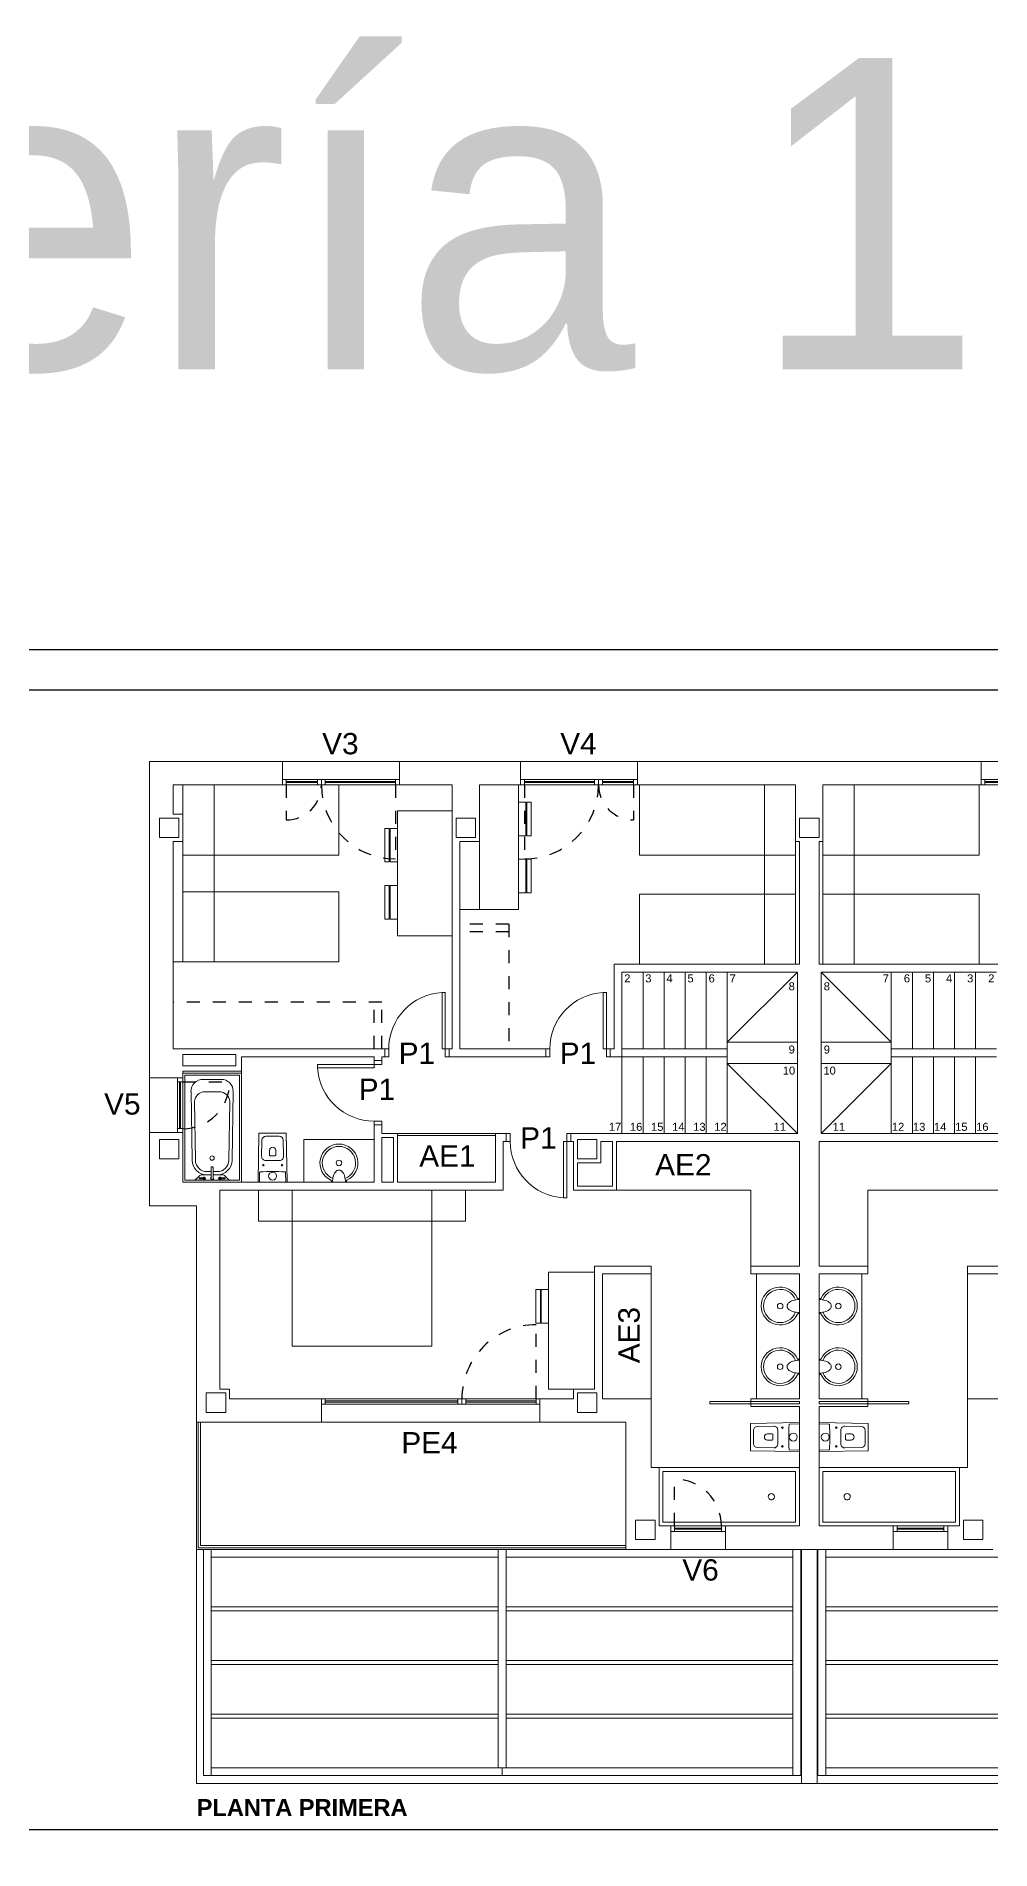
# Model space of a CAD drawing. Header units: millimetres. Extents: x 441156 to 441653, y 4514887 to 4515266.
# Drawn here: x 441581.87 to 441589.2, y 4515208.58 to 4515222.53 of the extents above; entities that cross this region are included whole.
import ezdxf
from ezdxf.enums import TextEntityAlignment as Align

# ---------------------------------------------------------------- set-up
doc = ezdxf.new("R2010")
doc.units = ezdxf.units.MM
doc.linetypes.add('CONTINUA', pattern=[0])
doc.linetypes.add('RAYITAS', pattern=[0.375, 0.25, -0.125])
doc.layers.add('01_cartela', color=6, linetype='Continuous', plot=False)
doc.layers.add('01_muebles_B', color=254, linetype='Continuous', lineweight=5)
for name, color, linetype in [('01_pilares primera', 6, 'Continuous'), ('01_proyeccion', 36, 'RAYITAS'), ('01_proyección', 4, 'RAYITAS'), ('01_texto cartela', 5, 'Continuous'), ('DIVISION', 5, 'Continuous')]:
    doc.layers.add(name, color=color, linetype=linetype)
doc.styles.add('Century Gothic_6', font='', dxfattribs={"height": 11})
doc.styles.add('NIEVES2', font='sanss___.ttf')
doc.styles.add('NIEVES3', font='swisseb.ttf')
doc.styles.get('Century Gothic_6').set_extended_font_data('Century Gothic')

# ---------------------------------------------------------------- blocks, each defined once
blk = doc.blocks.new('P725-10')
for p, q in [((-0.05, 0.824), (-0.091, 0.824)), ((-0.091, 0.824), (-0.091, 0.1)), ((-0.05, 0.824), (-0.05, 0)), ((-0.775, 0.1), (-0.825, 0.1)), ((-0.825, 0), (-0.775, 0)), ((-0.775, 0.1), (-0.775, 0)), ((0, 0.1), (-0.091, 0.1)), ((-0.05, 0), (0, 0))]:
    blk.add_line(p, q)
blk.add_arc((-0.05, 0.1), 0.725, 93.2758, 180)
blk = doc.blocks.new('A$C1029795F')
at = {"layer": '01_muebles_B', "linetype": 'CONTINUA'}
for p, q in [((0, 13.1, 0), (0, 9.043)), ((0, 13.1, 0), (1.7, 13.1, 0)), ((1.7, 13.1, 0), (1.7, 12.8, 0)), ((3.2, 13.1, 0), (1.7, 13.1, 0)), ((3.2, 13.1, 0), (3.2, 12.8, 0)), ((3.2, 13.1, 0), (4.75, 13.1, 0)), ((4.75, 13.1, 0), (4.75, 12.8, 0)), ((6.25, 13.1, 0), (4.75, 13.1, 0)), ((6.25, 13.1, 0), (6.25, 12.8, 0)), ((6.25, 13.1, 0), (10.65, 13.1, 0)), ((10.65, 13.1, 0), (6.25, 13.1, 0)), ((10.65, 13.1, 0), (10.65, 12.8, 0)), ((10.65, 13.1, 0), (12.15, 13.1, 0)), ((0.3, 12.8, 0), (0.3, 12.425, 0)), ((0.3, 12.8, 0), (1.7, 12.8, 0)), ((0.825, 12.8, 0), (0.825, 11.9, 0)), ((1.7, 12.87, 0), (3.2, 12.87, 0)), ((1.7, 12.8, 0), (3.2, 12.8, 0)), ((1.75, 12.87, 0), (1.75, 12.8, 0)), ((1.75, 12.842, 0), (2.15, 12.842, 0)), ((1.75, 12.828, 0), (2.15, 12.828, 0)), ((2.15, 12.87, 0), (2.15, 12.8, 0)), ((2.2, 12.87, 0), (2.2, 12.8, 0)), ((2.25, 12.87, 0), (2.25, 12.8, 0)), ((2.25, 12.842, 0), (3.15, 12.842, 0)), ((2.25, 12.828, 0), (3.15, 12.828, 0)), ((3.15, 12.87, 0), (3.15, 12.8, 0)), ((3.2, 12.8, 0), (3.875, 12.8, 0)), ((3.875, 12.8, 0), (3.875, 9.415, 0)), ((4.225, 12.075, 0), (4.225, 12.8, 0)), ((4.225, 12.8, 0), (4.75, 12.8, 0)), ((4.725, 11.2, 0), (4.725, 12.8, 0)), ((6.25, 12.87, 0), (4.75, 12.87, 0)), ((6.25, 12.8, 0), (4.75, 12.8, 0)), ((4.8, 12.87, 0), (4.8, 12.8, 0)), ((5.7, 12.842, 0), (4.8, 12.842, 0)), ((5.7, 12.828, 0), (4.8, 12.828, 0)), ((5.7, 12.87, 0), (5.7, 12.8, 0)), ((5.75, 12.87, 0), (5.75, 12.8, 0)), ((5.8, 12.87, 0), (5.8, 12.8, 0)), ((6.2, 12.842, 0), (5.8, 12.842, 0)), ((6.2, 12.828, 0), (5.8, 12.828, 0)), ((6.2, 12.87, 0), (6.2, 12.8, 0)), ((6.25, 12.8, 0), (8.275, 12.8, 0)), ((7.875, 12.8, 0), (7.875, 11.9, 0)), ((8.275, 12.075, 0), (8.275, 12.8, 0)), ((8.625, 12.075, 0), (8.625, 12.8, 0)), ((10.65, 12.8, 0), (8.625, 12.8, 0)), ((9.025, 12.8, 0), (9.025, 11.9, 0)), ((10.65, 12.87, 0), (12.15, 12.87, 0)), ((10.65, 12.8, 0), (12.15, 12.8, 0)), ((10.7, 12.87, 0), (10.7, 12.8, 0)), ((10.7, 12.842, 0), (11.1, 12.842, 0)), ((10.7, 12.828, 0), (11.1, 12.828, 0)), ((3.175, 10.865, 0), (3.175, 12.465, 0)), ((3.875, 12.465, 0), (3.175, 12.465, 0)), ((0.3, 12.075, 0), (0.3, 9.415, 0)), ((3.975, 12.075, 0), (3.975, 9.415, 0)), ((8.275, 12.075, 0), (8.275, 10.5, 0)), ((8.275, 12.075, 0), (8.325, 12.075, 0)), ((8.325, 12.075, 0), (8.325, 10.5, 0)), ((8.575, 12.075, 0), (8.575, 10.5, 0)), ((8.575, 12.075, 0), (8.625, 12.075, 0)), ((8.625, 12.075, 0), (8.625, 10.5, 0)), ((0.825, 11.43, 0), (0.825, 10.53, 0)), ((7.875, 11.4, 0), (7.875, 10.5, 0)), ((9.025, 11.4, 0), (9.025, 10.5, 0)), ((3.975, 11.2, 0), (4.725, 11.2, 0)), ((3.875, 10.865, 0), (3.175, 10.865, 0)), ((0.425, 10.53, 0), (0.3, 10.53, 0)), ((5.95, 10.5, 0), (8.325, 10.5, 0)), ((5.95, 9.415, 0), (5.95, 10.5, 0)), ((10.95, 10.5, 0), (8.575, 10.5, 0)), ((6.05, 10.4, 0), (8.3, 10.4, 0)), ((6.05, 9.315, 0), (6.05, 10.4, 0)), ((6.32, 9.415, 0), (6.32, 10.4, 0)), ((6.59, 9.415, 0), (6.59, 10.4, 0)), ((6.86, 9.415, 0), (6.86, 10.4, 0)), ((7.13, 9.415, 0), (7.13, 10.4, 0)), ((7.4, 9.5, 0), (7.4, 10.4, 0)), ((7.4, 9.5, 0), (8.3, 10.4, 0)), ((8.3, 8.33, 0), (8.3, 10.4, 0)), ((10.85, 10.4, 0), (8.6, 10.4, 0)), ((9.5, 9.5, 0), (8.6, 10.4, 0)), ((8.6, 8.33, 0), (8.6, 10.4, 0)), ((9.5, 9.5, 0), (9.5, 10.4, 0)), ((9.77, 9.415, 0), (9.77, 10.4, 0)), ((10.04, 9.415, 0), (10.04, 10.4, 0)), ((10.31, 9.415, 0), (10.31, 10.4, 0)), ((10.58, 9.415, 0), (10.58, 10.4, 0)), ((3.012, 9.415, 0), (0.3, 9.415, 0)), ((2.875, 9.315, 0), (1.175, 9.315, 0)), ((1.175, 9.13, 0), (1.175, 9.315, 0)), ((2.875, 9.315, 0), (2.875, 9.265, 0)), ((3.012, 9.315, 0), (2.975, 9.315, 0)), ((2.975, 9.315, 0), (2.975, 9.265, 0)), ((3.012, 9.415, 0), (3.012, 9.315, 0)), ((3.875, 9.415, 0), (3.837, 9.415, 0)), ((3.837, 9.415, 0), (3.837, 9.315, 0)), ((5.076, 9.315, 0), (3.837, 9.315, 0)), ((5.076, 9.415, 0), (3.975, 9.415, 0)), ((5.076, 9.415, 0), (5.076, 9.315, 0)), ((5.95, 9.415, 0), (5.901, 9.415, 0)), ((5.901, 9.415, 0), (5.901, 9.315, 0)), ((6.05, 9.315, 0), (5.901, 9.315, 0)), ((6.05, 9.415, 0), (7.4, 9.415, 0)), ((6.05, 9.315, 0), (6.05, 8.33, 0)), ((6.05, 9.315, 0), (7.4, 9.315, 0)), ((6.32, 9.315, 0), (6.32, 8.33, 0)), ((6.59, 9.315, 0), (6.59, 8.33, 0)), ((6.86, 9.315, 0), (6.86, 8.33, 0)), ((7.13, 9.315, 0), (7.13, 8.33, 0)), ((7.4, 9.5, 0), (7.4, 8.33, 0)), ((7.4, 9.5, 0), (8.3, 9.5, 0)), ((7.4, 9.315, 0), (7.4, 9.23, 0)), ((9.5, 9.5, 0), (8.6, 9.5, 0)), ((9.5, 9.5, 0), (9.5, 8.33, 0)), ((10.85, 9.415, 0), (9.5, 9.415, 0)), ((9.5, 9.315, 0), (9.5, 9.23, 0)), ((10.85, 9.315, 0), (9.5, 9.315, 0)), ((9.77, 9.315, 0), (9.77, 8.33, 0)), ((10.04, 9.315, 0), (10.04, 8.33, 0)), ((10.31, 9.315, 0), (10.31, 8.33, 0)), ((10.58, 9.315, 0), (10.58, 8.33, 0)), ((1.175, 9.13, 0), (0.425, 9.13, 0)), ((0.425, 9.043), (0.425, 9.13, 0)), ((0.425, 7.705, 0), (0.425, 9.105, 0)), ((1.175, 9.105, 0), (0.425, 9.105, 0)), ((1.149, 9.079, 0), (0.451, 9.079, 0)), ((0.451, 9.079, 0), (0.451, 7.731, 0)), ((1.149, 7.731, 0), (1.149, 9.079, 0)), ((1.175, 9.105, 0), (1.175, 9.13, 0)), ((1.175, 7.705, 0), (1.175, 9.105, 0)), ((2.875, 9.265, 0), (2.975, 9.265, 0)), ((7.4, 9.23, 0), (8.3, 9.23, 0)), ((7.4, 9.23, 0), (8.3, 8.33, 0)), ((9.5, 9.23, 0), (8.6, 9.23, 0)), ((9.5, 9.23, 0), (8.6, 8.33, 0)), ((0, 8.343), (0, 9.043)), ((0, 9.043), (0.425, 9.043)), ((0.355, 8.343), (0.355, 9.043)), ((0.425, 8.993), (0.355, 8.993)), ((0.383, 8.393), (0.383, 8.993)), ((0.397, 8.393), (0.397, 8.993)), ((0.425, 8.343), (0.425, 9.043)), ((0.544, 7.987, 0), (0.53, 8.867, 0)), ((0.685, 9.025, 0), (0.915, 9.025, 0)), ((0.71, 8.865, 0), (0.89, 8.865, 0)), ((1.056, 7.987, 0), (1.07, 8.867, 0)), ((0.586, 7.988, 0), (0.574, 8.739, 0)), ((1.014, 7.988, 0), (1.026, 8.739, 0)), ((0.425, 8.393), (0.355, 8.393)), ((2.875, 8.455, 0), (2.875, 7.705, 0)), ((2.875, 8.44, 0), (2.975, 8.44, 0)), ((2.975, 8.455, 0), (2.975, 8.33, 0)), ((0, 8.343), (0, 7.405, 0)), ((0, 8.343), (0.425, 8.343)), ((0.425, 8.343), (0.425, 7.705, 0)), ((1.439, 8.246, 0), (1.435, 8.036, 0)), ((1.661, 8.295, 0), (1.489, 8.295, 0)), ((1.711, 8.246, 0), (1.715, 8.036, 0)), ((2.875, 8.255, 0), (1.975, 8.255, 0)), ((1.975, 7.705, 0), (1.975, 8.255, 0)), ((2.975, 8.33, 0), (3.175, 8.33, 0)), ((2.975, 8.28, 0), (2.975, 7.705, 0)), ((2.975, 8.28, 0), (3.125, 8.28, 0)), ((3.125, 8.28, 0), (3.125, 7.705, 0)), ((4.43, 8.33, 0), (3.175, 8.33, 0)), ((3.175, 8.33, 0), (3.175, 7.705, 0)), ((4.43, 8.305, 0), (3.175, 8.305, 0)), ((4.569, 8.33, 0), (4.43, 8.33, 0)), ((4.43, 8.33, 0), (4.43, 7.705, 0)), ((4.569, 8.23, 0), (4.53, 8.23, 0)), ((4.53, 8.23, 0), (4.53, 7.605, 0)), ((4.569, 8.23, 0), (4.569, 8.33, 0)), ((8.3, 8.33, 0), (5.394, 8.33, 0)), ((5.394, 8.23, 0), (5.394, 8.33, 0)), ((5.43, 8.23, 0), (5.394, 8.23, 0)), ((5.43, 8.23, 0), (5.43, 7.605, 0)), ((5.93, 8.23, 0), (5.78, 8.23, 0)), ((5.78, 8.23, 0), (5.78, 7.955, 0)), ((5.93, 8.23, 0), (5.93, 7.655, 0)), ((8.325, 8.23, 0), (5.98, 8.23, 0)), ((5.98, 8.23, 0), (5.98, 7.605, 0)), ((8.325, 8.23, 0), (8.325, 6.63, 0)), ((8.575, 8.23, 0), (8.575, 6.63, 0)), ((8.575, 8.23, 0), (10.92, 8.23, 0)), ((8.6, 8.33, 0), (11.506, 8.33, 0)), ((1.665, 7.985, 0), (1.485, 7.985, 0)), ((1.535, 8.055, 0), (1.535, 8.115, 0)), ((1.605, 8.045, 0), (1.545, 8.045, 0)), ((1.615, 8.055, 0), (1.615, 8.115, 0)), ((5.78, 7.955, 0), (5.48, 7.955, 0)), ((5.48, 7.955, 0), (5.48, 7.655, 0)), ((1.175, 7.705, 0), (0.425, 7.705, 0)), ((0.425, 7.705, 0), (2.875, 7.705, 0)), ((0.451, 7.731, 0), (1.149, 7.731, 0)), ((0.633, 7.785, 0), (0.594, 7.746, 0)), ((0.634, 7.763, 0), (0.7, 7.763, 0)), ((0.634, 7.763, 0), (0.634, 7.748, 0)), ((0.634, 7.748, 0), (0.7, 7.748, 0)), ((0.734, 7.8, 0), (0.669, 7.8, 0)), ((0.734, 7.842, 0), (0.787, 7.842, 0)), ((0.734, 7.8, 0), (0.787, 7.8, 0)), ((0.787, 7.755, 0), (0.787, 7.893, 0)), ((0.813, 7.893, 0), (0.813, 7.755, 0)), ((0.813, 7.842, 0), (0.866, 7.842, 0)), ((0.813, 7.8, 0), (0.866, 7.8, 0)), ((0.866, 7.8, 0), (0.931, 7.8, 0)), ((0.966, 7.763, 0), (0.9, 7.763, 0)), ((0.9, 7.748, 0), (0.966, 7.748, 0)), ((0.966, 7.748, 0), (0.966, 7.763, 0)), ((0.967, 7.785, 0), (1.006, 7.746, 0)), ((1.409, 7.832, 0), (1.407, 7.705, 0)), ((1.741, 7.832, 0), (1.743, 7.705, 0)), ((2.328, 7.707, 0), (2.329, 7.722, 0)), ((2.519, 7.705, 0), (2.331, 7.705, 0)), ((2.41, 7.862, 0), (2.44, 7.862, 0)), ((2.522, 7.707, 0), (2.521, 7.722, 0)), ((3.125, 7.705, 0), (2.975, 7.705, 0)), ((4.43, 7.705, 0), (3.175, 7.705, 0)), ((0.9, 7.605, 0), (0.9, 5.055, 0)), ((4.53, 7.605, 0), (0.9, 7.605, 0)), ((5.98, 7.605, 0), (5.43, 7.605, 0)), ((5.48, 7.655, 0), (5.93, 7.655, 0)), ((5.98, 7.605, 0), (7.7, 7.605, 0)), ((7.7, 7.605, 0), (7.7, 6.63, 0)), ((9.2, 7.605, 0), (9.2, 6.63, 0)), ((10.92, 7.605, 0), (9.2, 7.605, 0)), ((0.6, 7.405, 0), (0, 7.405, 0)), ((0.6, 7.405, 0), (0.6, 4.63, 0)), ((3.615, 7.205, 0), (1.825, 7.205, 0)), ((5.7, 6.63, 0), (6.425, 6.63, 0)), ((5.8, 6.53, 0), (5.8, 4.93, 0)), ((5.8, 6.53, 0), (6.425, 6.53, 0)), ((6.425, 6.53, 0), (6.425, 6.63, 0)), ((6.425, 6.53, 0), (6.425, 4.93, 0)), ((7.7, 6.63, 0), (8.325, 6.63, 0)), ((7.7, 6.53, 0), (7.7, 6.63, 0)), ((7.7, 6.53, 0), (8.325, 6.53, 0)), ((7.775, 6.53, 0), (7.775, 4.93, 0)), ((8.325, 6.53, 0), (8.325, 4.93, 0)), ((9.2, 6.63, 0), (8.575, 6.63, 0)), ((8.575, 6.53, 0), (8.575, 4.93, 0)), ((8.575, 6.53, 0), (8.575, 4.93, 0)), ((9.2, 6.53, 0), (8.575, 6.53, 0)), ((9.125, 6.53, 0), (9.125, 4.93, 0)), ((9.2, 6.53, 0), (9.2, 6.63, 0)), ((11.2, 6.63, 0), (10.475, 6.63, 0)), ((10.475, 6.53, 0), (10.475, 6.63, 0)), ((10.475, 6.53, 0), (10.475, 4.93, 0)), ((11.1, 6.53, 0), (10.475, 6.53, 0)), ((8.168, 6.104, 0), (8.168, 6.134, 0)), ((8.323, 6.215, 0), (8.308, 6.215, 0)), ((8.325, 6.213, 0), (8.325, 6.025, 0)), ((8.575, 6.213, 0), (8.575, 6.025, 0)), ((8.577, 6.215, 0), (8.592, 6.215, 0)), ((8.732, 6.104, 0), (8.732, 6.134, 0)), ((8.323, 6.022, 0), (8.308, 6.023, 0)), ((8.577, 6.022, 0), (8.592, 6.023, 0)), ((8.168, 5.356, 0), (8.168, 5.326, 0)), ((8.323, 5.438, 0), (8.308, 5.437, 0)), ((8.325, 5.247, 0), (8.325, 5.435, 0)), ((8.575, 5.247, 0), (8.575, 5.435, 0)), ((8.577, 5.438, 0), (8.592, 5.437, 0)), ((8.732, 5.356, 0), (8.732, 5.326, 0)), ((8.323, 5.245, 0), (8.308, 5.245, 0)), ((8.577, 5.245, 0), (8.592, 5.245, 0)), ((2.2, 4.93, 0), (1.025, 4.93, 0)), ((2.2, 4.93, 0), (2.2, 4.63, 0)), ((5, 4.93, 0), (2.2, 4.93, 0)), ((2.25, 4.93, 0), (2.25, 4.86, 0)), ((2.25, 4.902, 0), (3.95, 4.902, 0)), ((2.25, 4.888, 0), (3.95, 4.888, 0)), ((3.95, 4.93, 0), (3.95, 4.86, 0)), ((4, 4.93, 0), (4, 4.86, 0)), ((4.05, 4.93, 0), (4.05, 4.86, 0)), ((4.95, 4.902, 0), (4.05, 4.902, 0)), ((4.95, 4.888, 0), (4.05, 4.888, 0)), ((4.95, 4.93, 0), (4.95, 4.86, 0)), ((5.43, 4.93, 0), (5, 4.93, 0)), ((5, 4.93, 0), (5, 4.63, 0)), ((6.425, 4.93, 0), (5.8, 4.93, 0)), ((6.425, 4.93, 0), (6.425, 4.05, 0)), ((7.7, 4.93, 0), (8.325, 4.93, 0)), ((7.7, 4.93, 0), (7.7, 4.894, 0)), ((7.7, 4.894, 0), (7.7, 4.866, 0)), ((9.2, 4.93, 0), (8.575, 4.93, 0)), ((9.2, 4.93, 0), (9.2, 4.894, 0)), ((9.2, 4.894, 0), (9.2, 4.866, 0)), ((10.475, 4.93, 0), (11.1, 4.93, 0)), ((10.475, 4.93, 0), (10.475, 4.05, 0)), ((5, 4.86, 0), (2.2, 4.86, 0)), ((7.7, 4.866, 0), (7.7, 4.83, 0)), ((7.7, 4.83, 0), (8.325, 4.83, 0)), ((8.325, 4.83, 0), (8.325, 3.3, 0)), ((8.575, 4.83, 0), (8.575, 3.3, 0)), ((9.2, 4.83, 0), (8.575, 4.83, 0)), ((9.2, 4.866, 0), (9.2, 4.83, 0)), ((2.2, 4.63, 0), (0.6, 4.63, 0)), ((0.6, 4.63, 0), (0.6, 3, 0)), ((0.62, 4.63, 0), (0.62, 3.02, 0)), ((0.65, 4.63, 0), (0.65, 3.05, 0)), ((2.2, 4.63, 0), (5, 4.63, 0)), ((6.1, 4.63, 0), (5, 4.63, 0)), ((6.1, 4.63, 0), (6.1, 3, 0)), ((7.735, 4.526, 0), (7.735, 4.354, 0)), ((7.784, 4.576, 0), (7.994, 4.58, 0)), ((7.975, 4.48, 0), (7.915, 4.48, 0)), ((7.985, 4.47, 0), (7.985, 4.41, 0)), ((8.045, 4.53, 0), (8.045, 4.35, 0)), ((8.198, 4.606, 0), (8.325, 4.608, 0)), ((8.702, 4.606), (8.575, 4.608)), ((8.855, 4.53), (8.855, 4.35)), ((9.116, 4.576), (8.906, 4.58)), ((8.915, 4.47), (8.915, 4.41)), ((8.925, 4.48), (8.985, 4.48)), ((9.165, 4.526), (9.165, 4.354)), ((7.784, 4.304, 0), (7.994, 4.3, 0)), ((7.975, 4.4, 0), (7.915, 4.4, 0)), ((8.198, 4.274, 0), (8.325, 4.272, 0)), ((8.702, 4.274), (8.575, 4.272)), ((9.116, 4.304), (8.906, 4.3)), ((8.925, 4.4), (8.985, 4.4)), ((6.525, 3.3, 0), (6.675, 3.3, 0)), ((7.375, 3.3, 0), (6.675, 3.3, 0)), ((6.675, 3.3, 0), (6.675, 3, 0)), ((6.725, 3.3, 0), (6.725, 3.23, 0)), ((7.325, 3.272, 0), (6.725, 3.272, 0)), ((7.325, 3.258, 0), (6.725, 3.258, 0)), ((7.325, 3.3, 0), (7.325, 3.23, 0)), ((7.375, 3.3, 0), (8.325, 3.3, 0)), ((7.375, 3.3, 0), (7.375, 3, 0)), ((9.525, 3.3, 0), (8.575, 3.3, 0)), ((9.525, 3.3, 0), (9.525, 3, 0)), ((9.525, 3.3, 0), (10.225, 3.3, 0)), ((9.575, 3.3, 0), (9.575, 3.23, 0)), ((9.575, 3.272, 0), (10.175, 3.272, 0)), ((9.575, 3.258, 0), (10.175, 3.258, 0)), ((10.175, 3.3, 0), (10.175, 3.23, 0)), ((10.225, 3.3, 0), (10.225, 3, 0)), ((10.375, 3.3, 0), (10.225, 3.3, 0)), ((0.65, 3.05, 0), (6.1, 3.05, 0)), ((7.375, 3.23, 0), (6.675, 3.23, 0)), ((9.525, 3.23, 0), (10.225, 3.23, 0)), ((0.6, 3, 0), (6.1, 3, 0)), ((0.6, 3, 0), (0.6, 0, 0)), ((0.62, 3.02, 0), (6.1, 3.02, 0)), ((0.69, 3, 0), (0.69, 0.1, 0)), ((0.79, 0.1, 0), (0.79, 3, 0)), ((4.465, 2.9, 0), (0.79, 2.9, 0)), ((4.465, 0.2, 0), (4.465, 3, 0)), ((4.565, 0.2, 0), (4.565, 3, 0)), ((8.24, 2.9, 0), (4.565, 2.9, 0)), ((6.1, 3, 0), (6.675, 3, 0)), ((7.375, 3, 0), (6.675, 3, 0)), ((7.375, 3, 0), (9.525, 3, 0)), ((8.24, 0.1, 0), (8.24, 3, 0)), ((8.34, 0.1, 0), (8.34, 3, 0)), ((8.35, 3, 0), (8.35, 0, 0)), ((8.35, 3, 0), (8.35, 0, 0)), ((8.55, 3, 0), (8.55, 0, 0)), ((8.55, 3, 0), (8.55, 0, 0)), ((8.56, 0.1, 0), (8.56, 3, 0)), ((8.66, 0.1, 0), (8.66, 3, 0)), ((8.66, 2.9, 0), (12.335, 2.9, 0)), ((9.525, 3, 0), (10.225, 3, 0)), ((10.8, 3, 0), (10.225, 3, 0)), ((0.79, 2.263, 0), (4.465, 2.263, 0)), ((0.79, 2.213, 0), (4.465, 2.213, 0)), ((4.565, 2.263, 0), (8.24, 2.263, 0)), ((4.565, 2.213, 0), (8.24, 2.213, 0)), ((12.335, 2.263, 0), (8.66, 2.263, 0)), ((12.335, 2.213, 0), (8.66, 2.213, 0)), ((0.79, 1.575, 0), (4.465, 1.575, 0)), ((0.79, 1.525, 0), (4.465, 1.525, 0)), ((4.565, 1.575, 0), (8.24, 1.575, 0)), ((4.565, 1.525, 0), (8.24, 1.525, 0)), ((12.335, 1.575, 0), (8.66, 1.575, 0)), ((12.335, 1.525, 0), (8.66, 1.525, 0)), ((0.79, 0.888, 0), (4.465, 0.888, 0)), ((0.79, 0.838, 0), (4.465, 0.838, 0)), ((4.565, 0.888, 0), (8.24, 0.888, 0)), ((4.565, 0.838, 0), (8.24, 0.838, 0)), ((12.335, 0.888, 0), (8.66, 0.888, 0)), ((12.335, 0.838, 0), (8.66, 0.838, 0)), ((8.35, 0, 0), (0.6, 0, 0)), ((8.34, 0.1, 0), (0.69, 0.1, 0)), ((8.24, 0.2, 0), (0.79, 0.2, 0)), ((4.515, 0.1, 0), (4.515, 0.2, 0)), ((4.515, 0.1, 0), (4.515, 0.2, 0)), ((8.55, 0, 0), (8.35, 0, 0)), ((8.35, 0, 0), (8.55, 0, 0)), ((8.55, 0, 0), (16.3, 0, 0)), ((8.56, 0.1, 0), (16.21, 0.1, 0)), ((8.66, 0.2, 0), (16.11, 0.2, 0))]:
    blk.add_line(p, q, dxfattribs=at)
at = {"layer": '01_muebles_B', "linetype": 'CONTINUA', "elevation": 0}
for points in [[(0.425, 11.9), (2.425, 11.9), (2.425, 12.8), (0.425, 12.8)], [(8.275, 11.9), (6.275, 11.9), (6.275, 12.8), (8.275, 12.8)], [(8.625, 11.9), (10.625, 11.9), (10.625, 12.8), (8.625, 12.8)], [(4.819, 12.578), (4.819, 12.146), (4.725, 12.146), (4.725, 12.578)], [(4.888, 12.578), (4.888, 12.146), (4.83, 12.146), (4.83, 12.578)], [(3.012, 12.242), (3.012, 11.811), (3.07, 11.811), (3.07, 12.242)], [(3.081, 12.242), (3.081, 11.811), (3.175, 11.811), (3.175, 12.242)], [(0.425, 11.43), (0.426, 11.9), (0.825, 11.9), (0.825, 11.43)], [(7.876, 11.4), (7.876, 11.9), (8.275, 11.9), (8.275, 11.4)], [(9.024, 11.4), (9.024, 11.9), (8.625, 11.9), (8.625, 11.4)], [(4.819, 11.846), (4.819, 11.414), (4.725, 11.414), (4.725, 11.846)], [(4.888, 11.846), (4.888, 11.414), (4.83, 11.414), (4.83, 11.846)], [(0.425, 10.53), (2.425, 10.53), (2.425, 11.43), (0.425, 11.43)], [(3.012, 11.511), (3.012, 11.079), (3.07, 11.079), (3.07, 11.511)], [(3.081, 11.511), (3.081, 11.079), (3.175, 11.079), (3.175, 11.511)], [(8.275, 10.5), (6.275, 10.5), (6.275, 11.4), (8.275, 11.4)], [(8.625, 10.5), (10.625, 10.5), (10.625, 11.4), (8.625, 11.4)], [(0.425, 9.345), (1.105, 9.345), (1.105, 9.2), (0.425, 9.2)], [(1.825, 7.605), (1.394, 7.604), (1.394, 7.205), (1.825, 7.205)], [(1.825, 5.605), (1.825, 7.605), (3.615, 7.605), (3.615, 5.605)], [(3.615, 7.605), (4.045, 7.604), (4.045, 7.205), (3.615, 7.205)], [(5.11, 5.055), (5.7, 5.055), (5.7, 6.555), (5.11, 6.555)], [(4.947, 6.332), (4.947, 5.901), (5.005, 5.901), (5.005, 6.332)], [(5.016, 6.332), (5.016, 5.901), (5.11, 5.901), (5.11, 6.332)], [(7.175, 4.894), (8.325, 4.894), (8.325, 4.866), (7.175, 4.866)], [(9.725, 4.894), (8.575, 4.894), (8.575, 4.866), (9.725, 4.866)], [(8.325, 4.05), (6.525, 4.05), (6.525, 3.3), (8.325, 3.3)], [(8.275, 4), (6.575, 4), (6.575, 3.35), (8.275, 3.35)], [(8.575, 4.05), (10.375, 4.05), (10.375, 3.3), (8.575, 3.3)], [(8.625, 4), (10.325, 4), (10.325, 3.35), (8.625, 3.35)]]:
    blk.add_lwpolyline(points, close=True, dxfattribs=at)
at = {"layer": '01_muebles_B', "linetype": 'CONTINUA'}
for points in [[(0.375, 12.125), (0.125, 12.125), (0.125, 12.375), (0.375, 12.375), (0.375, 12.125)], [(4.175, 12.125), (3.925, 12.125), (3.925, 12.375), (4.175, 12.375), (4.175, 12.125)], [(8.325, 12.375), (8.575, 12.375), (8.575, 12.125), (8.325, 12.125), (8.325, 12.375)], [(0.375, 8.005), (0.125, 8.005), (0.125, 8.255), (0.375, 8.255), (0.375, 8.005)], [(5.73, 8.005), (5.48, 8.005), (5.48, 8.255), (5.73, 8.255), (5.73, 8.005)], [(0.975, 4.755), (0.725, 4.755), (0.725, 5.005), (0.975, 5.005), (0.975, 4.755)], [(5.48, 4.755), (5.73, 4.755), (5.73, 5.005), (5.48, 5.005), (5.48, 4.755)], [(6.225, 3.125), (6.475, 3.125), (6.475, 3.375), (6.225, 3.375), (6.225, 3.125)], [(10.675, 3.125), (10.425, 3.125), (10.425, 3.375), (10.675, 3.375), (10.675, 3.125)]]:
    blk.add_lwpolyline(points, close=True, dxfattribs=at)
for points in [[(0.3, 12.425), (0.425, 12.425), (0.425, 12.075)], [(0.425, 12.075), (0.3, 12.075)], [(4.225, 12.075), (3.975, 12.075)], [(5.7, 6.63), (5.7, 5.055), (5.43, 5.055), (5.43, 4.93)], [(0.9, 5.055), (1.025, 5.055), (1.025, 4.93)], [(6.525, 3.3), (6.525, 4.05), (6.425, 4.05)], [(10.375, 3.3), (10.375, 4.05), (10.475, 4.05)]]:
    blk.add_lwpolyline(points, dxfattribs=at)
at = {"layer": '01_muebles_B', "linetype": 'CONTINUA', "elevation": 0}
blk.add_lwpolyline([(4.225, 11.2), (4.225, 12.126)], dxfattribs=at)
at = {"layer": '01_muebles_B', "linetype": 'CONTINUA', "elevation": 0, "flags": 128}
for points in [[(1.756, 7.705, 0.414214), (1.76, 7.709), (1.76, 7.71), (1.75, 8.331, 0.436396), (1.746, 8.335), (1.404, 8.335, 0.436396), (1.4, 8.331), (1.39, 7.71), (1.39, 7.709, 0.414214), (1.394, 7.705)], [(8.325, 4.621, 0.414214), (8.321, 4.625), (8.32, 4.625), (7.699, 4.615, 0.436396), (7.695, 4.611), (7.695, 4.269, 0.436396), (7.699, 4.265), (8.32, 4.255), (8.321, 4.255, 0.414214), (8.325, 4.259)]]:
    blk.add_lwpolyline(points, format="xyb", close=True, dxfattribs=at)
at = {"layer": '01_muebles_B', "linetype": 'CONTINUA', "flags": 128}
blk.add_lwpolyline([(8.575, 4.621, -0.414214), (8.579, 4.625), (8.58, 4.625), (9.201, 4.615, -0.436396), (9.205, 4.611), (9.205, 4.269, -0.436396), (9.201, 4.265), (8.58, 4.255), (8.579, 4.255, -0.414214), (8.575, 4.259)], format="xyb", close=True, dxfattribs=at)
at = {"layer": '01_muebles_B', "linetype": 'CONTINUA'}
for centre, radius in [((0.8, 8.015, 0), 0.0275), ((1.455, 7.925, 0), 0.01), ((1.695, 7.925, 0), 0.01), ((2.425, 7.953, 0), 0.036), ((1.575, 7.785, 0), 0.051), ((8.077, 6.119, 0), 0.036), ((8.822, 6.119, 0), 0.036), ((8.077, 5.341, 0), 0.036), ((8.822, 5.341, 0), 0.036), ((8.105, 4.56, 0), 0.01), ((8.245, 4.44, 0), 0.051), ((8.655, 4.44), 0.051), ((8.795, 4.56), 0.01), ((8.105, 4.32, 0), 0.01), ((8.795, 4.32), 0.01)]:
    blk.add_circle(centre, radius, dxfattribs=at)
for centre, radius, start, end in [((0.683, 8.871, 0), 0.154, 89.317, 181.6763), ((0.706, 8.733, 0), 0.132, 88.598, 177.0747), ((0.894, 8.733, 0), 0.132, 2.9253, 91.402), ((0.916, 8.871, 0), 0.154, 358.3237, 90.683), ((1.489, 8.245, 0), 0.05, 90, 179.076), ((1.575, 8.115, 0), 0.04, 0, 180), ((1.661, 8.245, 0), 0.05, 0.924, 90), ((2.425, 7.953, 0), 0.243, 294.8749, 245.1251), ((2.425, 7.953, 0), 0.213, 292.0656, 248.0564), ((0.734, 7.99, 0), 0.19, 180.9132, 270), ((0.734, 7.99, 0), 0.148, 180.8545, 270), ((0.866, 7.99, 0), 0.148, 270, 359.079), ((0.866, 7.99, 0), 0.19, 270, 359.0249), ((1.485, 8.035, 0), 0.05, 179.076, 270), ((1.545, 8.055, 0), 0.01, 180, 270), ((1.605, 8.055, 0), 0.01, 270, 0), ((1.665, 8.035, 0), 0.05, 270, 0.924), ((0.558, 7.781, 0), 0.05, 270, 314.9968), ((0.669, 7.75, 0), 0.05, 90, 135), ((0.7, 7.755, 0), 0.017, 206.179, 153.821), ((0.7, 7.755, 0), 0.0075, 270, 90), ((0.8, 7.755, 0), 0.019, 133.1736, 46.8264), ((0.8, 7.755, 0), 0.013, 180, 0), ((0.9, 7.755, 0), 0.017, 26.179, 333.821), ((0.9, 7.755, 0), 0.0075, 90, 270), ((0.931, 7.75, 0), 0.05, 45.1537, 90), ((1.042, 7.781, 0), 0.05, 224.9908, 270), ((1.416, 7.832, 0), 0.007, 93.0641, 179.076), ((1.575, 4.861, 0), 2.982, 86.9359, 93.0641), ((1.734, 7.832, 0), 0.007, 0.924, 86.9359), ((2.316, 7.721, 0), 0.0128, 3.786, 59.4709), ((2.331, 7.708, 0), 0.0027, 186.6841, 270), ((2.621, 7.708, 0), 0.279, 163.1835, 180.617), ((2.491, 7.747, 0), 0.143, 134.3044, 163.1835), ((2.425, 7.814, 0), 0.0498, 107.9532, 134.3044), ((2.425, 7.814, 0), 0.0498, 45.6956, 72.5904), ((2.36, 7.747, 0), 0.143, 16.8165, 45.6956), ((2.23, 7.708, 0), 0.279, 359.383, 16.8165), ((2.519, 7.708, 0), 0.0027, 270, 353.3159), ((2.534, 7.721, 0), 0.0128, 120.5291, 176.214), ((8.077, 6.119, 0), 0.243, 24.8749, 335.1251), ((8.077, 6.119, 0), 0.213, 22.0656, 338.0564), ((8.822, 6.119, 0), 0.243, 204.8749, 155.1251), ((8.822, 6.119, 0), 0.213, 201.9436, 157.9344), ((8.216, 6.119, 0), 0.0498, 135.6956, 162.5904), ((8.216, 6.119, 0), 0.0498, 197.9532, 224.3044), ((8.283, 6.054, 0), 0.143, 106.8165, 135.6956), ((8.283, 6.184, 0), 0.143, 224.3044, 253.1835), ((8.322, 5.923, 0), 0.279, 89.383, 106.8165), ((8.322, 6.315, 0), 0.279, 253.1835, 270.617), ((8.309, 6.228, 0), 0.0128, 210.5291, 266.214), ((8.322, 6.213, 0), 0.0027, 0, 83.3159), ((8.578, 6.213, 0), 0.0027, 96.6841, 180), ((8.578, 5.923, 0), 0.279, 73.1835, 90.617), ((8.578, 6.315, 0), 0.279, 269.383, 286.8165), ((8.591, 6.228, 0), 0.0128, 273.786, 329.4709), ((8.617, 6.054, 0), 0.143, 44.3044, 73.1835), ((8.617, 6.184, 0), 0.143, 286.8165, 315.6956), ((8.684, 6.119, 0), 0.0498, 17.4096, 44.3044), ((8.684, 6.119, 0), 0.0498, 315.6956, 342.0468), ((8.309, 6.01, 0), 0.0128, 93.786, 149.4709), ((8.322, 6.025, 0), 0.0027, 276.6841, 0), ((8.578, 6.025, 0), 0.0027, 180, 263.3159), ((8.591, 6.01, 0), 0.0128, 30.5291, 86.214), ((8.077, 5.341, 0), 0.243, 24.8749, 335.1251), ((8.822, 5.341, 0), 0.243, 204.8749, 155.1251), ((8.077, 5.341, 0), 0.213, 21.9436, 337.9344), ((8.216, 5.341, 0), 0.0498, 135.6956, 162.0468), ((8.283, 5.276, 0), 0.143, 106.8165, 135.6956), ((8.322, 5.145, 0), 0.279, 89.383, 106.8165), ((8.309, 5.45, 0), 0.0128, 210.5291, 266.214), ((8.322, 5.435, 0), 0.0027, 0, 83.3159), ((8.578, 5.435, 0), 0.0027, 96.6841, 180), ((8.578, 5.145, 0), 0.279, 73.1835, 90.617), ((8.591, 5.45, 0), 0.0128, 273.786, 329.4709), ((8.822, 5.341, 0), 0.213, 202.0656, 158.0564), ((8.617, 5.276, 0), 0.143, 44.3044, 73.1835), ((8.684, 5.341, 0), 0.0498, 17.9532, 44.3044), ((8.216, 5.341, 0), 0.0498, 197.4096, 224.3044), ((8.283, 5.406, 0), 0.143, 224.3044, 253.1835), ((8.322, 5.537, 0), 0.279, 253.1835, 270.617), ((8.309, 5.232, 0), 0.0128, 93.786, 149.4709), ((8.322, 5.247, 0), 0.0027, 276.6841, 0), ((8.578, 5.537, 0), 0.279, 269.383, 286.8165), ((8.578, 5.247, 0), 0.0027, 180, 263.3159), ((8.591, 5.232, 0), 0.0128, 30.5291, 86.214), ((8.617, 5.406, 0), 0.143, 286.8165, 315.6956), ((8.684, 5.341, 0), 0.0498, 315.6956, 342.5904), ((7.785, 4.526, 0), 0.05, 90.924, 180), ((7.915, 4.44, 0), 0.04, 90, 270), ((7.975, 4.47, 0), 0.01, 0, 90), ((7.995, 4.53, 0), 0.05, 0, 90.924), ((11.169, 4.44, 0), 2.982, 176.9359, 183.0641), ((8.198, 4.599, 0), 0.007, 90.924, 176.9359), ((8.702, 4.599), 0.007, 3.0641, 89.076), ((5.731, 4.44), 2.982, 356.9359, 3.0641), ((8.905, 4.53), 0.05, 89.076, 180), ((8.925, 4.47), 0.01, 90, 180), ((8.985, 4.44), 0.04, 270, 90), ((9.115, 4.526), 0.05, 0, 89.076), ((7.785, 4.354, 0), 0.05, 180, 269.076), ((7.975, 4.41, 0), 0.01, 270, 0), ((7.995, 4.35, 0), 0.05, 269.076, 0), ((8.198, 4.281, 0), 0.007, 183.0641, 269.076), ((8.702, 4.281), 0.007, 270.924, 356.9359), ((8.905, 4.35), 0.05, 180, 270.924), ((8.925, 4.41), 0.01, 180, 270), ((9.115, 4.354), 0.05, 270.924, 0), ((7.965, 3.675, 0), 0.04, 0.0137, 180.0137), ((7.965, 3.675, 0), 0.04, 180.0137, 0.0137), ((8.935, 3.675, 0), 0.04, 359.9863, 179.9863), ((8.935, 3.675, 0), 0.04, 179.9863, 359.9863)]:
    blk.add_arc(centre, radius, start, end, dxfattribs=at)
at = {"layer": '01_muebles_B', "linetype": 'CONTINUA', "extrusion": (0, 0, -1)}
blk.add_ellipse((0.8, 7.893, 0), major_axis=(-0.013, 0), ratio=0.955769, start_param=0, end_param=3.141593, dxfattribs=at)
at = {"layer": '01_proyección', "color": 120, "ltscale": 0.25}
for p, q in [((4.6, 11.015, 0), (3.975, 11.015, 0)), ((4.6, 11.015, 0), (4.6, 9.415, 0)), ((4.6, 10.915, 0), (3.975, 10.915, 0)), ((2.975, 10.015, 0), (0.3, 10.015, 0)), ((2.875, 9.415, 0), (2.875, 10.015, 0)), ((2.975, 9.415, 0), (2.975, 10.015, 0))]:
    blk.add_line(p, q, dxfattribs=at)
at = {"layer": '01_muebles_B', "linetype": 'CONTINUA'}
for p in [(3.837, 9.315, 0), (5.901, 9.315, 0)]:
    blk.add_blockref('P725-10', p, dxfattribs=at)
at = {"layer": '01_muebles_B', "linetype": 'CONTINUA', "rotation": 89.99999999999999}
blk.add_blockref('P725-10', (2.975, 9.265, 0), dxfattribs=at)
at = {"layer": '01_muebles_B', "linetype": 'CONTINUA', "xscale": -1, "rotation": 180}
blk.add_blockref('P725-10', (5.394, 8.33, 0), dxfattribs=at)
at = {"layer": '01_muebles_B', "linetype": 'CONTINUA', "style": 'NIEVES2'}
for s, height, p in [('2', 0.103, (6.119, 10.268, 0)), ('3', 0.103, (6.389, 10.268, 0)), ('4', 0.103, (6.659, 10.268, 0)), ('5', 0.103, (6.929, 10.268, 0)), ('6', 0.103, (7.199, 10.268, 0)), ('7', 0.103, (7.469, 10.268, 0)), ('8', 0.103, (8.225, 10.166, 0)), ('8', 0.103, (8.675, 10.166, 0)), ('7', 0.103, (9.431, 10.268, 0)), ('6', 0.103, (9.701, 10.268, 0)), ('5', 0.103, (9.971, 10.268, 0)), ('4', 0.103, (10.241, 10.268, 0)), ('3', 0.103, (10.511, 10.268, 0)), ('2', 0.103, (10.781, 10.268, 0)), ('9', 0.103, (8.225, 9.356, 0)), ('9', 0.103, (8.675, 9.356, 0)), ('10', 0.1026, (8.19, 9.086, 0)), ('10', 0.1026, (8.71, 9.086, 0)), ('17', 0.1026, (5.962, 8.365, 0)), ('16', 0.1026, (6.232, 8.365, 0)), ('15', 0.1026, (6.502, 8.365, 0)), ('14', 0.1026, (6.772, 8.365, 0)), ('13', 0.1026, (7.042, 8.365, 0)), ('12', 0.1026, (7.312, 8.365, 0)), ('11', 0.1026, (8.071, 8.365, 0)), ('11', 0.1026, (8.829, 8.365, 0)), ('12', 0.1026, (9.587, 8.365, 0)), ('13', 0.1026, (9.857, 8.365, 0)), ('14', 0.1026, (10.127, 8.365, 0)), ('15', 0.1026, (10.397, 8.365, 0)), ('16', 0.1026, (10.667, 8.365, 0))]:
    blk.add_text(s, height=height, dxfattribs=at).set_placement(p, align=Align.CENTER)

msp = doc.modelspace()

# ---------------------------------------------------------------- linework, layer by layer
at = {"layer": '01_cartela', "color": 1}
msp.add_lwpolyline([(441570.674, 4515217.813), (441570.674, 4515196.278), (441601.312, 4515196.278), (441601.312, 4515217.813)], close=True, dxfattribs=at)
at = {"layer": '01_proyeccion', "color": 170, "ltscale": 0.25}
for p, q in [((441583.788, 4515216.775), (441583.788, 4515216.505)), ((441584.628, 4515216.775, 0), (441584.628, 4515216.205, 0)), ((441585.618, 4515216.775, 0), (441585.618, 4515216.205, 0)), ((441586.458, 4515216.775, 0), (441586.458, 4515216.505, 0)), ((441582.993, 4515214.49, 0), (441583.353, 4515214.49, 0)), ((441585.708, 4515212.053, 0), (441585.708, 4515212.623, 0)), ((441586.773, 4515211.075, 0), (441586.773, 4515211.435, 0))]:
    msp.add_line(p, q, dxfattribs=at)
for centre, radius, start, end in [((441583.788, 4515216.775), 0.27, 270, 0), ((441584.628, 4515216.775), 0.57, 180.0003, 270), ((441585.618, 4515216.775, 0), 0.57, 270, 359.9997), ((441586.458, 4515216.775, 0), 0.27, 180, 270), ((441582.993, 4515214.49, 0), 0.36, 270, 359.9042), ((441585.708, 4515212.053, 0), 0.57, 90, 180.004), ((441586.773, 4515211.075, 0), 0.36, 0, 90)]:
    msp.add_arc(centre, radius, start, end, dxfattribs=at)
at = {"layer": 'DIVISION', "color": 5}
for p, q in [((441601.002, 4515217.503), (441570.991, 4515217.503)), ((441570.991, 4515208.74), (441601.002, 4515208.74))]:
    msp.add_line(p, q, dxfattribs=at)

# ---------------------------------------------------------------- block references
at = {"layer": '01_muebles_B', "xscale": 0.6, "yscale": 0.6, "zscale": 0.6}
msp.add_blockref('A$C1029795F', (441582.738, 4515209.095, 0), dxfattribs=at)

# ---------------------------------------------------------------- texts
at = {"layer": '01_pilares primera', "color": 7, "style": 'NIEVES2'}
for s, p in [('V3', (441584.344, 4515217.01, 0)), ('V4', (441586.174, 4515217.01, 0)), ('P1', (441584.932, 4515214.629)), ('P1', (441586.17, 4515214.629)), ('P1', (441584.625, 4515214.352)), ('V5', (441582.668, 4515214.239, 0)), ('P1', (441585.866, 4515213.978, 0)), ('AE1', (441585.243, 4515213.839)), ('AE2', (441587.056, 4515213.771)), ('PE4', (441585.105, 4515211.633, 0)), ('V6', (441587.112, 4515210.655, 0))]:
    msp.add_text(s, height=0.1638, dxfattribs=at).set_placement(p, align=Align.RIGHT)
msp.add_text('AE3', height=0.1638, rotation=90, dxfattribs=at).set_placement((441586.504, 4515212.759), align=Align.RIGHT)
at = {"layer": '01_texto cartela', "color": 5, "style": 'NIEVES3'}
msp.add_text('PLANTA PRIMERA', height=0.12967, dxfattribs=at).set_placement((441583.1, 4515208.845))
at = {"layer": '01_texto cartela', "color": 1, "insert": (441571.353, 4515222.364), "char_height": 2.39287, "width": 27.31448, "attachment_point": 1, "style": 'Century Gothic_6'}
msp.add_mtext('carpintería 1', dxfattribs=at)

doc.saveas('drawing.dxf')
